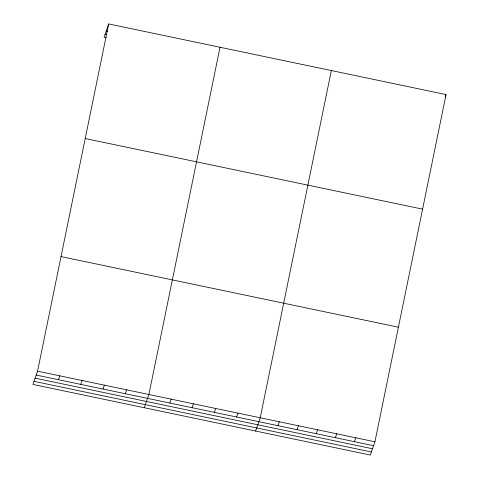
<?xml version="1.0" encoding="UTF-8"?>
<svg xmlns="http://www.w3.org/2000/svg" width="479" height="479" viewBox="0 0 479 479"><rect width="100%" height="100%" fill="white"/><g stroke="black" fill="none" stroke-linecap="round" stroke-linejoin="round"><path stroke-width="0.72" d="M37.56 371.177L108.685 23.95L446.057 94.567L374.931 441.794L370.315 455.05L32.943 384.433L37.56 371.177L374.931 441.794M220.017 47.253L148.891 394.48L144.275 407.737M331.348 70.557L260.223 417.784L255.606 431.04M108.685 23.95L104.069 37.206L106.224 37.661M58.474 379.733L59.827 375.835M80.735 384.392L82.095 380.5M103.003 389.05L104.362 385.158M125.27 393.714L126.624 389.822M169.806 403.037L171.159 399.139M192.067 407.695L193.426 403.803M214.335 412.353L215.694 408.461M236.602 417.017L237.961 413.126M277.988 425.675L279.341 421.783M297.106 429.681L298.459 425.783M316.224 433.681L317.577 429.789M445.153 97.159L446.057 94.567M335.342 437.68L336.695 433.788M354.46 441.686L355.813 437.788M106.254 30.931L107.691 31.237M105.146 34.117L106.583 34.416M85.214 138.533L422.586 209.149M61.031 256.594L398.402 327.205M36.206 375.069L373.572 445.686M35.129 378.159L372.5 448.775M34.021 381.344L371.393 451.96"/></g></svg>
